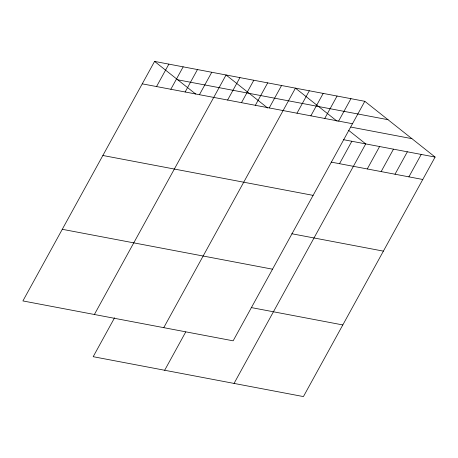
<?xml version="1.0" encoding="UTF-8"?>
<svg xmlns="http://www.w3.org/2000/svg" width="458" height="458" viewBox="0 0 458 458"><rect width="100%" height="100%" fill="white"/><g stroke="black" fill="none" stroke-linecap="round" stroke-linejoin="round"><path stroke-width="0.69" d="M364.814 101.304L154.575 61.418L22.9 300.935L233.139 340.821L364.814 101.304L435.1 157.065L303.425 396.582L93.186 356.696L114.574 317.783M156.544 86.556L168.87 64.131M170.84 89.264L183.171 66.845M185.141 91.978L197.467 69.559M199.436 94.692L211.762 72.267M94.382 314.497L226.057 74.98L267.718 108.031M227.609 100.039L239.935 77.614M241.481 102.666L253.806 80.247M255.358 105.3L267.684 82.875M269.235 107.933L281.561 85.509M163.758 327.659L295.439 88.142L337.094 121.193M296.984 113.2L309.31 90.776M164.668 370.259L185.719 331.964M310.862 115.828L323.188 93.409M324.739 118.462L337.065 96.043M338.611 121.095L350.937 98.67M339.521 163.689L351.847 141.27M234.044 383.42L365.719 143.898L348.601 130.318M367.27 168.956L379.596 146.531M381.148 171.59L393.474 149.165M395.019 174.223L407.351 151.798M408.897 176.851L421.223 154.432M177.773 79.818L388.012 119.704M142.249 83.843L352.488 123.729M350.851 127.078L411.908 138.665M343.517 139.69L435.1 157.065M331.191 162.109L422.774 179.484M102.867 155.485L313.1 195.371M291.809 233.752L383.386 251.127M62.288 229.298L272.521 269.184M251.23 307.564L342.807 324.94M154.575 61.418L195.692 94.039"/></g></svg>
